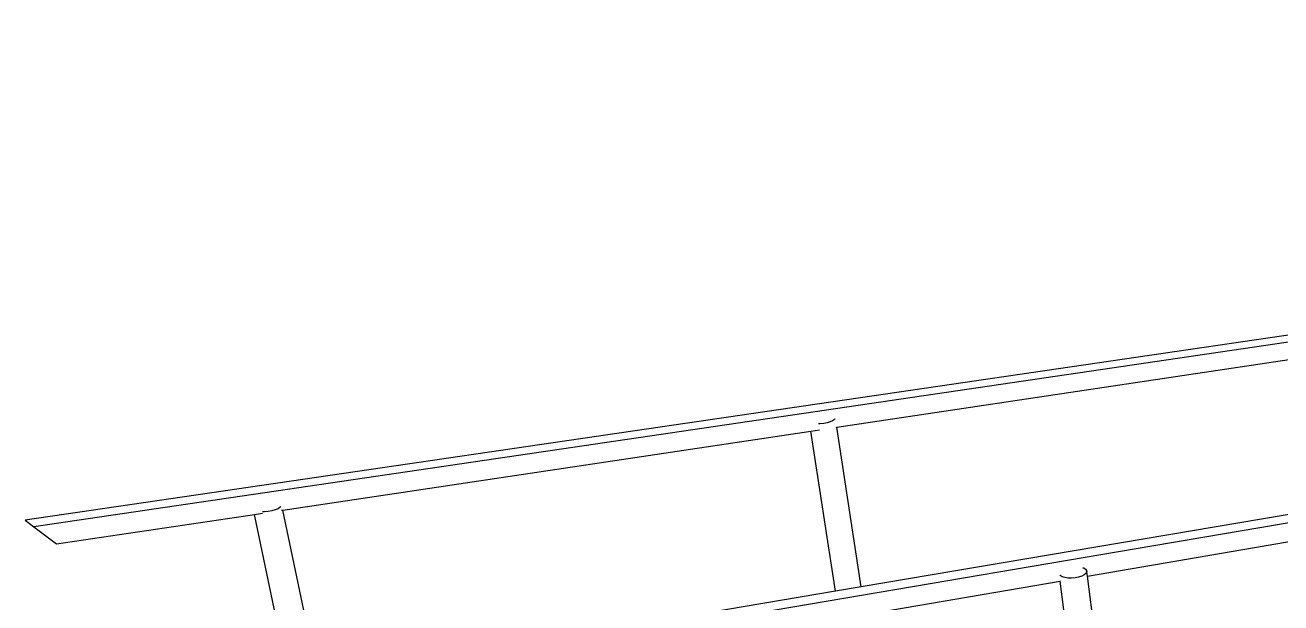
# Model space of a CAD drawing. Header units: inches. Extents: x -1339 to 1886, y -1058 to 789.
# Drawn here: x -1339 to -617, y 445 to 778 of the extents above; entities that cross this region are included whole.
import ezdxf

# ---------------------------------------------------------------- set-up
doc = ezdxf.new("R2010")
doc.units = ezdxf.units.IN
doc.header["$MEASUREMENT"] = 0

msp = doc.modelspace()

# ---------------------------------------------------------------- linework, layer by layer
for p, q in [((603.35, 777.55), (-1338.65, 492.94)), ((609.35, 775.53), (-1333.67, 489.11)), ((760.1, 724.78), (-1205.84, 390.66)), ((-872.23, 546.38), (-604.65, 586.42)), ((-879.74, 548.51), (-881.73, 548.35)), ((-877.82, 548.87), (-879.74, 548.51)), ((-876.09, 549.4), (-877.82, 548.87)), ((-874.67, 550.05), (-876.09, 549.4)), ((-873.67, 550.8), (-874.67, 550.05)), ((-873.42, 551.16), (-873.67, 550.8)), ((-1190.49, 498.75), (-887.27, 544.13)), ((-887.27, 544.13), (-882.27, 544.88)), ((-873.08, 452.12), (-887.27, 544.13)), ((-881.73, 548.35), (-882.8, 548.37)), ((-872.69, 546.31), (-872.23, 546.38)), ((-858.32, 454.61), (-872.23, 546.38)), ((-1196.91, 498.26), (-1199.03, 497.87)), ((-1194.95, 498.84), (-1196.91, 498.26)), ((-1193.31, 499.56), (-1194.95, 498.84)), ((-1192.08, 500.38), (-1193.31, 499.56)), ((-1191.75, 500.78), (-1192.08, 500.38)), ((-1191.3, 498.63), (-1190.49, 498.75)), ((-1170.29, 401.91), (-1190.49, 498.75)), ((-595.53, 499.01), (-858.32, 454.61)), ((-1338.65, 492.94), (-1333.67, 489.11)), ((-1320.71, 479.27), (-1206.93, 496.29)), ((-1206.93, 496.29), (-1202.17, 497.01)), ((-1186.39, 399.19), (-1206.93, 496.29)), ((-1201.19, 497.69), (-1202.32, 497.72)), ((-1199.03, 497.87), (-1201.19, 497.69)), ((-1333.67, 489.11), (-1320.71, 479.27)), ((-728.28, 460.68), (-593.94, 483.83)), ((-730.89, 465.64), (-730.39, 465.49)), ((-730.39, 465.49), (-729.31, 464.84)), ((-729.13, 462.35), (-730.12, 461.52)), ((-729.31, 464.84), (-728.71, 464.07)), ((-728.65, 463.22), (-729.13, 462.35)), ((-728.71, 464.07), (-728.65, 463.22)), ((-728.28, 460.68), (-728.71, 464.07)), ((-858.32, 454.61), (-873.08, 452.12)), ((-855.9, 438.69), (-743.95, 457.98)), ((-743.86, 461.07), (-744.11, 461.4)), ((-743.95, 457.98), (-743.67, 458.03)), ((-730.63, 356.56), (-743.95, 457.98)), ((-742.78, 460.42), (-743.86, 461.07)), ((-741.27, 459.94), (-742.78, 460.42)), ((-739.43, 459.67), (-741.27, 459.94)), ((-737.41, 459.63), (-739.43, 459.67)), ((-735.32, 459.81), (-737.41, 459.63)), ((-733.32, 460.2), (-735.32, 459.81)), ((-731.55, 460.79), (-733.32, 460.2)), ((-730.12, 461.52), (-731.55, 460.79)), ((-715.28, 359.54), (-728.28, 460.68)), ((-873.08, 452.12), (-1170.29, 401.91))]:
    msp.add_line(p, q)

doc.saveas('drawing.dxf')
